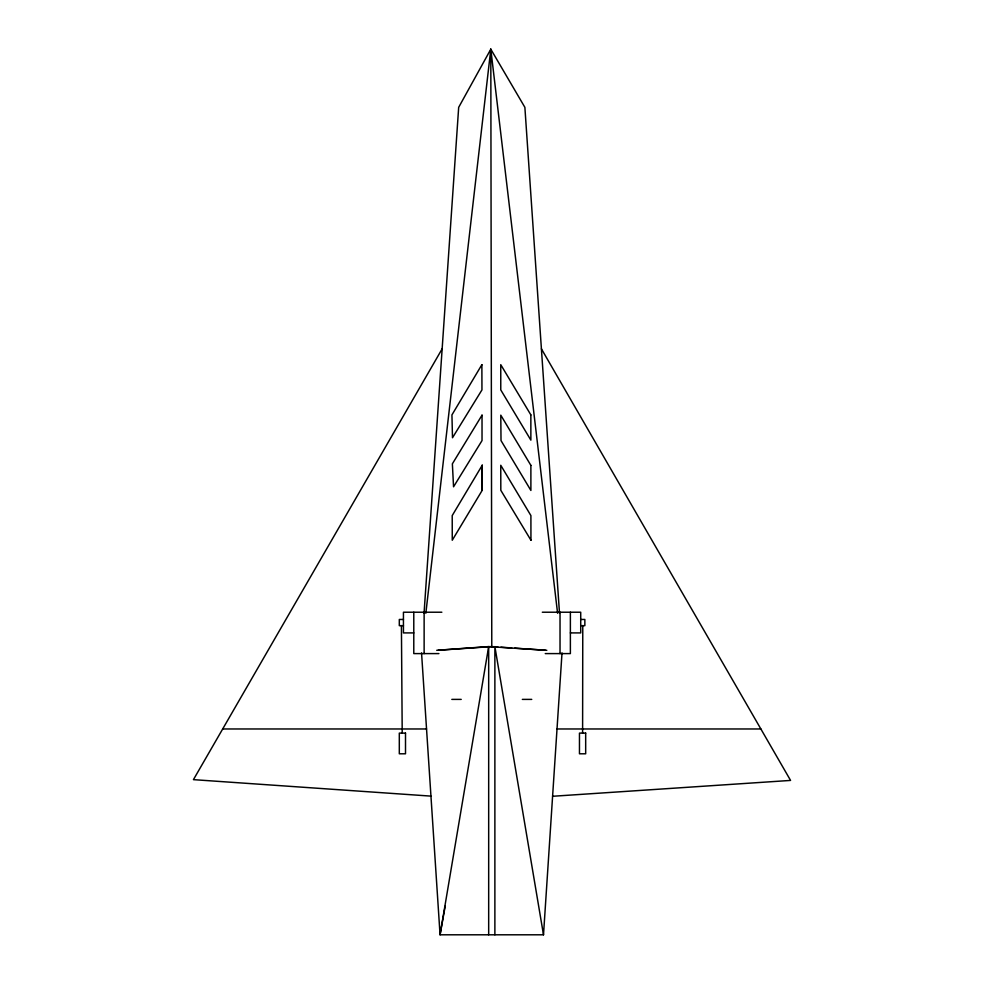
<?xml version="1.0" encoding="UTF-8"?>
<svg xmlns="http://www.w3.org/2000/svg" width="984" height="984" viewBox="0 0 984 984"><rect width="100%" height="100%" fill="white"/><g stroke="black" fill="none" stroke-linecap="round" stroke-linejoin="round"><path stroke-width="1.48" d="M582.602 733.105L582.774 625.627M421.546 652.921L440.057 934.8L543.5 934.8L562.012 652.921M424.055 613.192L458.679 107.342L490.807 49.2L524.878 107.342L559.502 613.192M425.838 613.278L490.807 49.2L557.596 613.278M445.211 906.129L440.057 934.8L488.679 646.586L546.833 650.301M442.148 348.84L193.43 779.648L430.955 796.117M482.16 465.371L452.222 515.579L452.259 540.228L482.221 490.303L482.221 465.26L482.221 490.303M436.724 650.301L488.679 646.586L488.679 934.8M438.261 650.239L491.779 646.586L497.892 647.005M552.59 796.277L790.57 780.423L541.409 348.84M441.853 612.22L403.44 612.22L403.44 632.909L413.784 632.909M542.307 612.22L580.72 612.22L580.72 632.909L570.376 632.909M403.44 619.465L399.307 619.465L399.307 625.664L403.44 625.664M580.72 619.465L584.853 619.465L584.853 625.664L580.72 625.664M438.901 653.597L413.784 653.597L413.784 612.22M545.259 653.597L570.376 653.597L570.376 612.22M451.816 699.39L461.213 699.39M522.344 699.39L531.741 699.39M222.692 728.972L426.539 728.972M557.018 728.972L760.866 728.972M500.954 647.214L511.655 647.939M514.718 648.149L545.296 650.239M543.5 934.8L494.878 646.586L494.878 934.8M401.411 625.603L402.21 733.092M490.807 49.2L491.779 646.586M560.031 612.22L560.031 653.597M424.129 612.22L424.129 653.597M481.877 364.683L451.939 414.904L452.492 437.757L481.951 389.91L481.877 364.683M482.025 415.162L452.369 463.833L453.55 486.797L482.025 440.586L482.025 415.162M405.506 733.105L399.307 733.105L399.307 753.793L405.506 753.793L405.506 733.105M585.677 733.105L579.465 733.105L579.465 753.793L585.677 753.793L585.677 733.105M530.942 540.228L500.819 490.303L500.758 465.272L530.905 515.579L530.942 540.228M530.856 414.904L500.758 364.683L500.77 389.91L530.868 440.131L530.856 414.904M530.88 465.383L500.782 415.162L501.016 440.586L530.893 490.45L530.88 465.383"/></g></svg>
